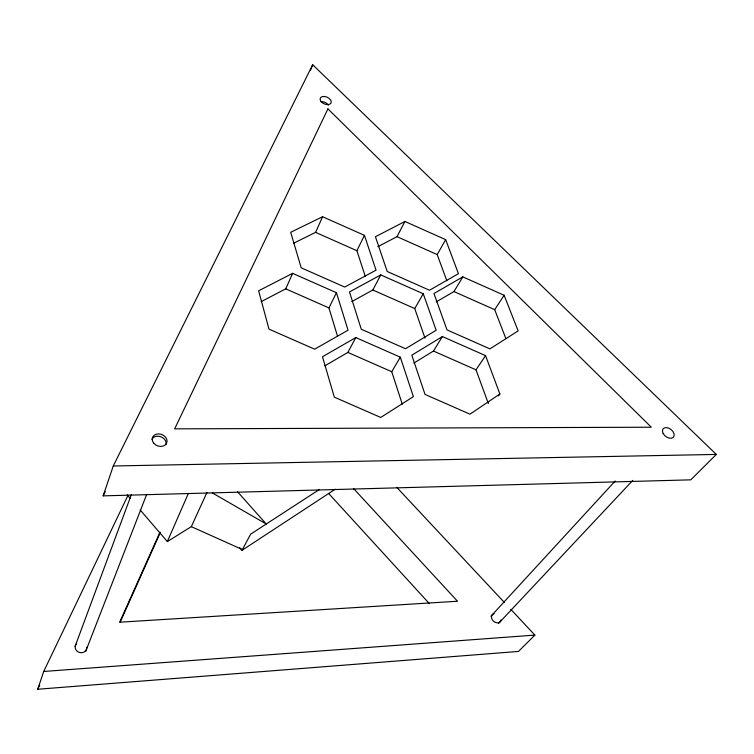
<?xml version="1.0" encoding="UTF-8"?>
<svg xmlns="http://www.w3.org/2000/svg" width="754" height="754" viewBox="0 0 754 754"><rect width="100%" height="100%" fill="white"/><g stroke="black" fill="none" stroke-linecap="round" stroke-linejoin="round"><path stroke-width="1.13" d="M510.778 609.307L534.888 635.094L518.498 651.428L37.7 689.26L43.723 671.465L128.039 495.227M103.147 495.868L113.26 465.991L312.674 64.74L716.3 454.426L690.787 479.836L103.147 495.868L105.24 491.655M75.08 646.414L131.319 494.728M310.582 70.15L312.674 64.74M85.683 651.409L146.653 494.473M140.14 509.902L167.35 541.579L188.415 493.314M261.27 301.591L285.747 288.848L292.627 273.344L336.444 292.703L348.046 330.195L314.635 349.177L268.989 329.13L258.631 290.799L292.627 273.344M160.018 532.088L119.669 622.21L457.508 601.24L353.739 488.733M120.15 622.276L160.055 533.087M293.476 243.316L315.587 232.364L322.589 216.737L364.455 235.371L376.048 270.168L344.71 287.067L301.185 267.811L290.695 232.289L322.589 216.737M167.35 541.579L191.318 526.65L206.935 492.513M37.7 689.26L39.726 685.009M365.275 276.369L356.887 250.705L364.455 235.371M337.575 336.369L328.942 307.905L336.444 292.703M377.829 246.728L397 236.662L404.945 221.469L445.671 239.649L458.432 273.683L429.507 290.243L387.198 271.468L375.435 236.737L404.945 221.469M351.826 301.572L372.834 289.998L380.77 274.918L423.267 293.768L436.161 330.271L405.501 348.734L361.279 329.244L349.479 291.939L380.77 274.918M239.725 547.715L242.015 550.326L250.658 534.143L319.526 489.412M324.87 365.813L347.858 352.429L355.803 337.566L400.317 357.179L413.39 396.642L380.742 417.452L334.314 397.151L322.486 356.746L355.803 337.566M446.83 280.771L437.197 254.579L445.671 239.649M425.02 338.226L414.747 308.556L423.267 293.768M402.278 404.172L391.75 371.722L400.317 357.179M436.189 301.93L453.955 291.572L462.824 276.888L504.115 295.266L518.149 330.883L489.93 348.885L447.009 329.894L433.965 293.523L462.824 276.888M413.871 363.079L433.446 351.044L442.4 336.557L485.567 355.643L499.883 394.003L498.564 395.85M505.887 338.621L494.709 309.677L504.115 295.266M488.356 403.541L476.01 369.828L485.567 355.643M490.892 616.282L615.198 481.005M498.517 623.483L632.766 480.411M499.883 394.003L469.978 414.172L425.039 394.427L411.807 355.191L442.4 336.557M242.015 550.326L335.238 489.186M43.723 671.465L534.888 635.094M113.26 465.991L716.3 454.426M433.446 351.044L476.01 369.828M285.747 288.848L328.942 307.905M347.858 352.429L391.75 371.722M372.834 289.998L414.747 308.556M453.955 291.572L494.709 309.677M315.587 232.364L356.887 250.705M397 236.662L437.197 254.579M191.318 526.65L242.411 549.581M212.317 492.918L266.256 524.011L237.491 491.74M396.67 487.263L504.351 602.437M328.763 493.587L429.365 603.652M127.294 494.944L130.31 498.469M320.987 101.658A5.872 3.647 24 0 1 328.452 105.145M151.922 439.186A7.587 6.041 20.7 0 1 160.875 436.792A7.587 6.041 20.7 0 1 166.04 444.502M86.767 647.262A5.891 5.287 16.3 0 1 79.113 652.389A5.891 5.287 16.3 0 1 76.588 643.652M501.024 619.967A5.306 4.09 41.8 0 1 493.465 621.192A5.306 4.09 41.8 0 1 494.106 613.633M327.924 108.878L174.655 428.856L651.324 427.216L327.924 108.878M153.741 443.192A7.606 6.051 20.7 0 0 166.502 443.39A7.606 6.051 20.7 0 0 158.632 433.889A7.606 6.051 20.7 0 0 153.741 443.192M321.524 102.035A5.9 3.647 24 0 0 330.997 103.081A5.9 3.647 24 0 0 324.522 96.465A5.9 3.647 24 0 0 321.524 102.035M663.152 433.512A6.663 4.373 38.1 0 0 673.36 437.254A6.663 4.373 38.1 0 0 668.393 428.027A6.663 4.373 38.1 0 0 663.152 433.512"/></g></svg>
